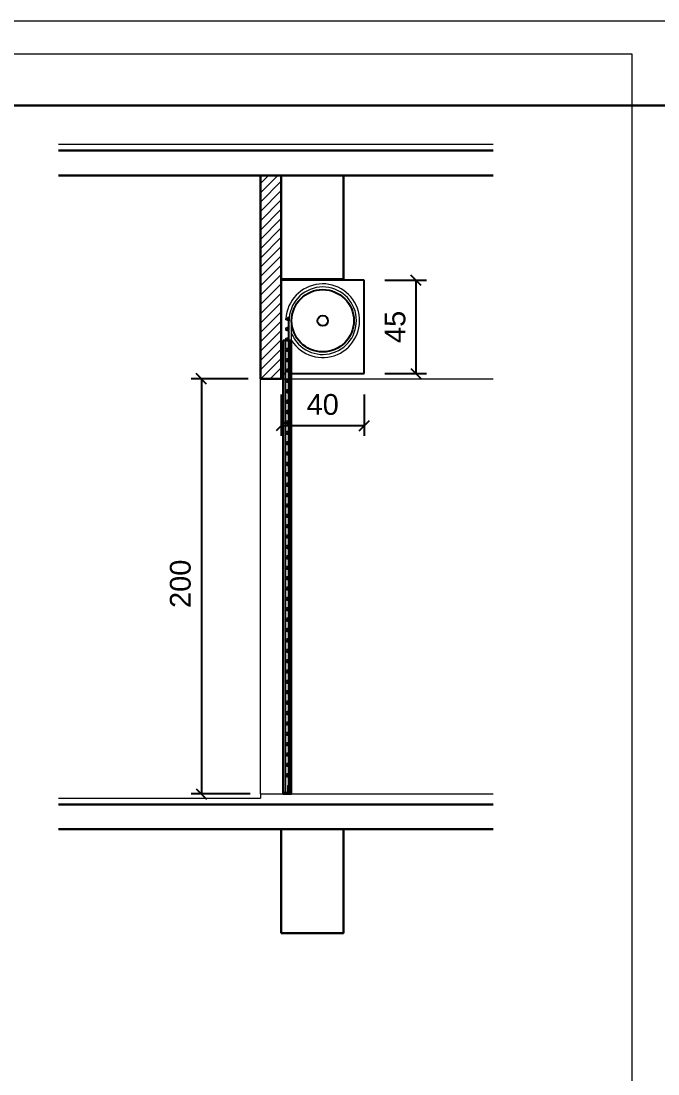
# Model space of a CAD drawing. Header units: millimetres. Extents: x -108 to 351, y -17 to 192.
# Drawn here: x 301.96 to 308.1, y 59.16 to 69.31 of the extents above; entities that cross this region are included whole.
import ezdxf
from ezdxf.enums import TextEntityAlignment as Align

# ---------------------------------------------------------------- set-up
doc = ezdxf.new("R2010")
doc.units = ezdxf.units.MM
doc.layers.get('defpoints').update_dxf_attribs({"color": 1})
for name, color, linetype, lineweight in [('ars', 11, 'Continuous', 0), ('BLK', 1, 'Continuous', 30), ('KOL', 1, 'Continuous', 30), ('KOP', 7, 'Continuous', 20), ('KOP GARIS', 1, 'Continuous', 30), ('lan', 7, 'Continuous', 15), ('u', 6, 'Continuous', 20)]:
    doc.layers.add(name, color=color, linetype=linetype, lineweight=lineweight)
doc.layers.add('Kusen', color=30, linetype='Continuous')
doc.styles.get("Standard").update_dxf_attribs({"font": 'arial.ttf'})
doc.dimstyles.new('SK-50', dxfattribs={"dimscale": 0, "dimtxt": 0.2, "dimasz": 0.1, "dimexe": 0.1, "dimexo": 0, "dimgap": 0.1, "dimtad": 1, "dimdec": 0, "dimlfac": 50, "dimzin": 0, "dimdsep": 46, "dimtxsty": 'Standard', "dimblk": 'OBLIQUE', "dimcen": 0.09, "dimclrd": 256, "dimclre": 256, "dimclrt": 256, "dimadec": 0, "dimazin": 0, "dimtfac": 1, "dimtdec": 0, "dimtofl": 0, "dimtmove": 0, "dimatfit": 3, "dimldrblk": 'OBLIQUE', "dimfxl": 0, "dimtolj": 1, "dimtzin": 0, "dimarcsym": 0})

# ---------------------------------------------------------------- blocks, each defined once
blk = doc.blocks.new('KOPA2-TPAK r')
at = {"layer": 'KOP'}
blk.add_lwpolyline([(0, 0), (59.4, 0), (59.4, 42.135), (0, 42.135)], close=True, dxfattribs=at)
at = {"layer": 'KOP GARIS'}
blk.add_lwpolyline([(0.815, 0.815), (58.585, 0.815), (58.585, 41.32), (0.815, 41.32)], close=True, dxfattribs=at)
at = {"layer": 'KOP'}
for p in [(51.864, 6.612), (51.864, 6.212), (51.864, 5.812)]:
    blk.add_attdef('JUDUL', p, '', height=0.25, dxfattribs=at)
for tag, p in [('SKALA', (51.816, 4.913)), ('SKALA', (51.816, 4.602)), ('SKALA', (51.816, 4.312)), ('AR-00', (57.749, 3.195))]:
    blk.add_attdef(tag, text='', height=0.172, dxfattribs=at).set_placement(p, align=Align.MIDDLE_CENTER)
blk = doc.blocks.new('_Oblique')
at = {"color": 0, "linetype": 'ByBlock', "lineweight": -2}
blk.add_line((-0.5, -0.5), (0.5, 0.5), dxfattribs=at)
blk = doc.blocks.new('*D363')
at = {"layer": 'defpoints', "color": 0, "transparency": 16777216}
for p in [(304.152, 65.858), (303.702, 61.858), (304.172, 61.858)]:
    blk.add_point(p, dxfattribs=at)
at = {"layer": 'u', "lineweight": -2, "transparency": 16777216}
for p, q in [((304.152, 65.858), (303.602, 65.858)), ((303.702, 65.858), (303.702, 61.858)), ((304.172, 61.858), (303.602, 61.858))]:
    blk.add_line(p, q, dxfattribs=at)
at = {"layer": 'u', "lineweight": -2, "transparency": 16777216, "xscale": 0.1, "yscale": 0.1, "zscale": 0.1}
for p, rotation in [((303.702, 65.858), 90), ((303.702, 61.858), 270)]:
    blk.add_blockref('_Oblique', p, dxfattribs=dict(at, rotation=rotation))
at = {"layer": 'u', "transparency": 16777216, "insert": (303.5, 63.883), "char_height": 0.2, "attachment_point": 5, "rotation": 90}
blk.add_mtext('\\A1;200', dxfattribs=at)
blk = doc.blocks.new('*D364')
at = {"layer": 'defpoints', "color": 0, "transparency": 16777216}
for p in [(305.472, 66.808), (305.772, 66.808), (305.472, 65.908)]:
    blk.add_point(p, dxfattribs=at)
at = {"layer": 'u', "lineweight": -2, "transparency": 16777216}
for p, q in [((305.472, 66.808), (305.872, 66.808)), ((305.772, 65.908), (305.772, 66.808)), ((305.472, 65.908), (305.872, 65.908))]:
    blk.add_line(p, q, dxfattribs=at)
at = {"layer": 'u', "lineweight": -2, "transparency": 16777216, "xscale": 0.1, "yscale": 0.1, "zscale": 0.1}
for p, rotation in [((305.772, 66.808), 90), ((305.772, 65.908), 270)]:
    blk.add_blockref('_Oblique', p, dxfattribs=dict(at, rotation=rotation))
at = {"layer": 'u', "transparency": 16777216, "insert": (305.57, 66.358), "char_height": 0.2, "attachment_point": 5, "rotation": 90}
blk.add_mtext('\\A1;45', dxfattribs=at)
blk = doc.blocks.new('*D365')
at = {"layer": 'defpoints', "color": 0, "transparency": 16777216}
for p in [(304.472, 65.708), (305.272, 65.708), (305.272, 65.408)]:
    blk.add_point(p, dxfattribs=at)
at = {"layer": 'u', "lineweight": -2, "transparency": 16777216}
for p, q in [((304.472, 65.708), (304.472, 65.308)), ((305.272, 65.708), (305.272, 65.308)), ((304.472, 65.408), (305.272, 65.408))]:
    blk.add_line(p, q, dxfattribs=at)
at = {"layer": 'u', "lineweight": -2, "transparency": 16777216, "xscale": 0.1, "yscale": 0.1, "zscale": 0.1, "rotation": 180}
blk.add_blockref('_Oblique', (304.472, 65.408), dxfattribs=at)
at = {"layer": 'u', "lineweight": -2, "transparency": 16777216, "xscale": 0.1, "yscale": 0.1, "zscale": 0.1}
blk.add_blockref('_Oblique', (305.272, 65.408), dxfattribs=at)
at = {"layer": 'u', "transparency": 16777216, "insert": (304.872, 65.61), "char_height": 0.2, "attachment_point": 5}
blk.add_mtext('\\A1;40', dxfattribs=at)

msp = doc.modelspace()

# ---------------------------------------------------------------- hatches: boundary and pattern name
at = {"layer": 'ars'}
h = msp.add_hatch(dxfattribs=at)
h.set_pattern_fill('ANSI31', color=256, scale=0.02, style=0)
h.set_pattern_definition([(45, (8.96947, 76.24), (-0.04490128, 0.04490128), [])])
h.paths.add_polyline_path([(304.47219, 67.81791), (304.47219, 65.85791), (304.27219, 65.85791), (304.27219, 67.81791)])

# ---------------------------------------------------------------- linework, layer by layer
msp.add_line((304.57219, 66.22811), (304.57219, 66.41791), dxfattribs=at)
for points in [[(304.52019, 66.33791, -0.41421356), (304.51719, 66.34091), (304.51719, 66.34791, -0.31851981), (304.5192, 66.35074), (304.53919, 66.35776, 0.31851981), (304.54119, 66.36059), (304.54119, 66.41524, 0.31851981), (304.53919, 66.41807), (304.5192, 66.42508, -0.31851981), (304.51719, 66.42791), (304.51719, 66.43491, -0.41421356), (304.52019, 66.43791), (304.52919, 66.43791)], [(304.54119, 66.34811, 0.41421356), (304.54719, 66.35411), (304.54719, 66.42172, 0.41421356), (304.54119, 66.42772)], [(304.52019, 66.23791, -0.41421356), (304.51719, 66.24091), (304.51719, 66.24791, -0.31851981), (304.5192, 66.25074), (304.53919, 66.25776, 0.31851981), (304.54119, 66.26059), (304.54119, 66.31524, 0.31851981), (304.53919, 66.31807), (304.5192, 66.32508, -0.31851981), (304.51719, 66.32791), (304.51719, 66.33491, -0.41421356), (304.52019, 66.33791), (304.52919, 66.33791)], [(304.54119, 66.24811, 0.41421356), (304.54719, 66.25411), (304.54719, 66.32172, 0.41421356), (304.54119, 66.32772)], [(304.52019, 66.13791, -0.41421356), (304.51719, 66.14091), (304.51719, 66.14791, -0.31851981), (304.5192, 66.15074), (304.53919, 66.15776, 0.31851981), (304.54119, 66.16059), (304.54119, 66.21524, 0.31851981), (304.53919, 66.21807), (304.5192, 66.22508, -0.31851981), (304.51719, 66.22791), (304.51719, 66.23491, -0.41421356), (304.52019, 66.23791), (304.52919, 66.23791)], [(304.54119, 66.14811, 0.41421356), (304.54719, 66.15411), (304.54719, 66.22172, 0.41421356), (304.54119, 66.22772)], [(304.52019, 66.03791, -0.41421356), (304.51719, 66.04091), (304.51719, 66.04791, -0.31851981), (304.5192, 66.05074), (304.53919, 66.05776, 0.31851981), (304.54119, 66.06059), (304.54119, 66.11524, 0.31851981), (304.53919, 66.11807), (304.5192, 66.12508, -0.31851981), (304.51719, 66.12791), (304.51719, 66.13491, -0.41421356), (304.52019, 66.13791), (304.52919, 66.13791)], [(304.54119, 66.04811, 0.41421356), (304.54719, 66.05411), (304.54719, 66.12172, 0.41421356), (304.54119, 66.12772)], [(304.52019, 65.93791, -0.41421356), (304.51719, 65.94091), (304.51719, 65.94791, -0.31851981), (304.5192, 65.95074), (304.53919, 65.95776, 0.31851981), (304.54119, 65.96059), (304.54119, 66.01524, 0.31851981), (304.53919, 66.01807), (304.5192, 66.02508, -0.31851981), (304.51719, 66.02791), (304.51719, 66.03491, -0.41421356), (304.52019, 66.03791), (304.52919, 66.03791)], [(304.54119, 65.94811, 0.41421356), (304.54719, 65.95411), (304.54719, 66.02172, 0.41421356), (304.54119, 66.02772)], [(304.52019, 65.83791, -0.41421356), (304.51719, 65.84091), (304.51719, 65.84791, -0.31851981), (304.5192, 65.85074), (304.53919, 65.85776, 0.31851981), (304.54119, 65.86059), (304.54119, 65.91524, 0.31851981), (304.53919, 65.91807), (304.5192, 65.92508, -0.31851981), (304.51719, 65.92791), (304.51719, 65.93491, -0.41421356), (304.52019, 65.93791), (304.52919, 65.93791)], [(304.54119, 65.84811, 0.41421356), (304.54719, 65.85411), (304.54719, 65.92172, 0.41421356), (304.54119, 65.92772)], [(304.52019, 65.73791, -0.41421356), (304.51719, 65.74091), (304.51719, 65.74791, -0.31851981), (304.5192, 65.75074), (304.53919, 65.75776, 0.31851981), (304.54119, 65.76059), (304.54119, 65.81524, 0.31851981), (304.53919, 65.81807), (304.5192, 65.82508, -0.31851981), (304.51719, 65.82791), (304.51719, 65.83491, -0.41421356), (304.52019, 65.83791), (304.52919, 65.83791)], [(304.54119, 65.74811, 0.41421356), (304.54719, 65.75411), (304.54719, 65.82172, 0.41421356), (304.54119, 65.82772)], [(304.52019, 65.63791, -0.41421356), (304.51719, 65.64091), (304.51719, 65.64791, -0.31851981), (304.5192, 65.65074), (304.53919, 65.65776, 0.31851981), (304.54119, 65.66059), (304.54119, 65.71524, 0.31851981), (304.53919, 65.71807), (304.5192, 65.72508, -0.31851981), (304.51719, 65.72791), (304.51719, 65.73491, -0.41421356), (304.52019, 65.73791), (304.52919, 65.73791)], [(304.52019, 65.53791, -0.41421356), (304.51719, 65.54091), (304.51719, 65.54791, -0.31851981), (304.5192, 65.55074), (304.53919, 65.55776, 0.31851981), (304.54119, 65.56059), (304.54119, 65.61524, 0.31851981), (304.53919, 65.61807), (304.5192, 65.62508, -0.31851981), (304.51719, 65.62791), (304.51719, 65.63491, -0.41421356), (304.52019, 65.63791), (304.52919, 65.63791)], [(304.54119, 65.64811, 0.41421356), (304.54719, 65.65411), (304.54719, 65.72172, 0.41421356), (304.54119, 65.72772)], [(304.52019, 65.43791, -0.41421356), (304.51719, 65.44091), (304.51719, 65.44791, -0.31851981), (304.5192, 65.45074), (304.53919, 65.45776, 0.31851981), (304.54119, 65.46059), (304.54119, 65.51524, 0.31851981), (304.53919, 65.51807), (304.5192, 65.52508, -0.31851981), (304.51719, 65.52791), (304.51719, 65.53491, -0.41421356), (304.52019, 65.53791), (304.52919, 65.53791)], [(304.54119, 65.54811, 0.41421356), (304.54719, 65.55411), (304.54719, 65.62172, 0.41421356), (304.54119, 65.62772)], [(304.52019, 65.33791, -0.41421356), (304.51719, 65.34091), (304.51719, 65.34791, -0.31851981), (304.5192, 65.35074), (304.53919, 65.35776, 0.31851981), (304.54119, 65.36059), (304.54119, 65.41524, 0.31851981), (304.53919, 65.41807), (304.5192, 65.42508, -0.31851981), (304.51719, 65.42791), (304.51719, 65.43491, -0.41421356), (304.52019, 65.43791), (304.52919, 65.43791)], [(304.54119, 65.44811, 0.41421356), (304.54719, 65.45411), (304.54719, 65.52172, 0.41421356), (304.54119, 65.52772)], [(304.52019, 65.23791, -0.41421356), (304.51719, 65.24091), (304.51719, 65.24791, -0.31851981), (304.5192, 65.25074), (304.53919, 65.25776, 0.31851981), (304.54119, 65.26059), (304.54119, 65.31524, 0.31851981), (304.53919, 65.31807), (304.5192, 65.32508, -0.31851981), (304.51719, 65.32791), (304.51719, 65.33491, -0.41421356), (304.52019, 65.33791), (304.52919, 65.33791)], [(304.54119, 65.34811, 0.41421356), (304.54719, 65.35411), (304.54719, 65.42172, 0.41421356), (304.54119, 65.42772)], [(304.52019, 65.13791, -0.41421356), (304.51719, 65.14091), (304.51719, 65.14791, -0.31851981), (304.5192, 65.15074), (304.53919, 65.15776, 0.31851981), (304.54119, 65.16059), (304.54119, 65.21524, 0.31851981), (304.53919, 65.21807), (304.5192, 65.22508, -0.31851981), (304.51719, 65.22791), (304.51719, 65.23491, -0.41421356), (304.52019, 65.23791), (304.52919, 65.23791)], [(304.54119, 65.24811, 0.41421356), (304.54719, 65.25411), (304.54719, 65.32172, 0.41421356), (304.54119, 65.32772)], [(304.52019, 65.03791, -0.41421356), (304.51719, 65.04091), (304.51719, 65.04791, -0.31851981), (304.5192, 65.05074), (304.53919, 65.05776, 0.31851981), (304.54119, 65.06059), (304.54119, 65.11524, 0.31851981), (304.53919, 65.11807), (304.5192, 65.12508, -0.31851981), (304.51719, 65.12791), (304.51719, 65.13491, -0.41421356), (304.52019, 65.13791), (304.52919, 65.13791)], [(304.54119, 65.14811, 0.41421356), (304.54719, 65.15411), (304.54719, 65.22172, 0.41421356), (304.54119, 65.22772)], [(304.52019, 64.93791, -0.41421356), (304.51719, 64.94091), (304.51719, 64.94791, -0.31851981), (304.5192, 64.95074), (304.53919, 64.95776, 0.31851981), (304.54119, 64.96059), (304.54119, 65.01524, 0.31851981), (304.53919, 65.01807), (304.5192, 65.02508, -0.31851981), (304.51719, 65.02791), (304.51719, 65.03491, -0.41421356), (304.52019, 65.03791), (304.52919, 65.03791)], [(304.54119, 65.04811, 0.41421356), (304.54719, 65.05411), (304.54719, 65.12172, 0.41421356), (304.54119, 65.12772)], [(304.52019, 64.83791, -0.41421356), (304.51719, 64.84091), (304.51719, 64.84791, -0.31851981), (304.5192, 64.85074), (304.53919, 64.85776, 0.31851981), (304.54119, 64.86059), (304.54119, 64.91524, 0.31851981), (304.53919, 64.91807), (304.5192, 64.92508, -0.31851981), (304.51719, 64.92791), (304.51719, 64.93491, -0.41421356), (304.52019, 64.93791), (304.52919, 64.93791)], [(304.54119, 64.94811, 0.41421356), (304.54719, 64.95411), (304.54719, 65.02172, 0.41421356), (304.54119, 65.02772)], [(304.54119, 64.84811, 0.41421356), (304.54719, 64.85411), (304.54719, 64.92172, 0.41421356), (304.54119, 64.92772)], [(304.52019, 64.73791, -0.41421356), (304.51719, 64.74091), (304.51719, 64.74791, -0.31851981), (304.5192, 64.75074), (304.53919, 64.75776, 0.31851981), (304.54119, 64.76059), (304.54119, 64.81524, 0.31851981), (304.53919, 64.81807), (304.5192, 64.82508, -0.31851981), (304.51719, 64.82791), (304.51719, 64.83491, -0.41421356), (304.52019, 64.83791), (304.52919, 64.83791)], [(304.54119, 64.74811, 0.41421356), (304.54719, 64.75411), (304.54719, 64.82172, 0.41421356), (304.54119, 64.82772)], [(304.52019, 64.63791, -0.41421356), (304.51719, 64.64091), (304.51719, 64.64791, -0.31851981), (304.5192, 64.65074), (304.53919, 64.65776, 0.31851981), (304.54119, 64.66059), (304.54119, 64.71524, 0.31851981), (304.53919, 64.71807), (304.5192, 64.72508, -0.31851981), (304.51719, 64.72791), (304.51719, 64.73491, -0.41421356), (304.52019, 64.73791), (304.52919, 64.73791)], [(304.54119, 64.64811, 0.41421356), (304.54719, 64.65411), (304.54719, 64.72172, 0.41421356), (304.54119, 64.72772)], [(304.52019, 64.53791, -0.41421356), (304.51719, 64.54091), (304.51719, 64.54791, -0.31851981), (304.5192, 64.55074), (304.53919, 64.55776, 0.31851981), (304.54119, 64.56059), (304.54119, 64.61524, 0.31851981), (304.53919, 64.61807), (304.5192, 64.62508, -0.31851981), (304.51719, 64.62791), (304.51719, 64.63491, -0.41421356), (304.52019, 64.63791), (304.52919, 64.63791)], [(304.54119, 64.54811, 0.41421356), (304.54719, 64.55411), (304.54719, 64.62172, 0.41421356), (304.54119, 64.62772)], [(304.52019, 64.43791, -0.41421356), (304.51719, 64.44091), (304.51719, 64.44791, -0.31851981), (304.5192, 64.45074), (304.53919, 64.45776, 0.31851981), (304.54119, 64.46059), (304.54119, 64.51524, 0.31851981), (304.53919, 64.51807), (304.5192, 64.52508, -0.31851981), (304.51719, 64.52791), (304.51719, 64.53491, -0.41421356), (304.52019, 64.53791), (304.52919, 64.53791)], [(304.54119, 64.44811, 0.41421356), (304.54719, 64.45411), (304.54719, 64.52172, 0.41421356), (304.54119, 64.52772)], [(304.52019, 64.33791, -0.41421356), (304.51719, 64.34091), (304.51719, 64.34791, -0.31851981), (304.5192, 64.35074), (304.53919, 64.35776, 0.31851981), (304.54119, 64.36059), (304.54119, 64.41524, 0.31851981), (304.53919, 64.41807), (304.5192, 64.42508, -0.31851981), (304.51719, 64.42791), (304.51719, 64.43491, -0.41421356), (304.52019, 64.43791), (304.52919, 64.43791)], [(304.54119, 64.34811, 0.41421356), (304.54719, 64.35411), (304.54719, 64.42172, 0.41421356), (304.54119, 64.42772)], [(304.52019, 64.23791, -0.41421356), (304.51719, 64.24091), (304.51719, 64.24791, -0.31851981), (304.5192, 64.25074), (304.53919, 64.25776, 0.31851981), (304.54119, 64.26059), (304.54119, 64.31524, 0.31851981), (304.53919, 64.31807), (304.5192, 64.32508, -0.31851981), (304.51719, 64.32791), (304.51719, 64.33491, -0.41421356), (304.52019, 64.33791), (304.52919, 64.33791)], [(304.54119, 64.24811, 0.41421356), (304.54719, 64.25411), (304.54719, 64.32172, 0.41421356), (304.54119, 64.32772)], [(304.52019, 64.13791, -0.41421356), (304.51719, 64.14091), (304.51719, 64.14791, -0.31851981), (304.5192, 64.15074), (304.53919, 64.15776, 0.31851981), (304.54119, 64.16059), (304.54119, 64.21524, 0.31851981), (304.53919, 64.21807), (304.5192, 64.22508, -0.31851981), (304.51719, 64.22791), (304.51719, 64.23491, -0.41421356), (304.52019, 64.23791), (304.52919, 64.23791)], [(304.54119, 64.14811, 0.41421356), (304.54719, 64.15411), (304.54719, 64.22172, 0.41421356), (304.54119, 64.22772)], [(304.52019, 64.03791, -0.41421356), (304.51719, 64.04091), (304.51719, 64.04791, -0.31851981), (304.5192, 64.05074), (304.53919, 64.05776, 0.31851981), (304.54119, 64.06059), (304.54119, 64.11524, 0.31851981), (304.53919, 64.11807), (304.5192, 64.12508, -0.31851981), (304.51719, 64.12791), (304.51719, 64.13491, -0.41421356), (304.52019, 64.13791), (304.52919, 64.13791)], [(304.54119, 64.04811, 0.41421356), (304.54719, 64.05411), (304.54719, 64.12172, 0.41421356), (304.54119, 64.12772)], [(304.52019, 63.93791, -0.41421356), (304.51719, 63.94091), (304.51719, 63.94791, -0.31851981), (304.5192, 63.95074), (304.53919, 63.95776, 0.31851981), (304.54119, 63.96059), (304.54119, 64.01524, 0.31851981), (304.53919, 64.01807), (304.5192, 64.02508, -0.31851981), (304.51719, 64.02791), (304.51719, 64.03491, -0.41421356), (304.52019, 64.03791), (304.52919, 64.03791)], [(304.54119, 63.94811, 0.41421356), (304.54719, 63.95411), (304.54719, 64.02172, 0.41421356), (304.54119, 64.02772)], [(304.52019, 63.83791, -0.41421356), (304.51719, 63.84091), (304.51719, 63.84791, -0.31851981), (304.5192, 63.85074), (304.53919, 63.85776, 0.31851981), (304.54119, 63.86059), (304.54119, 63.91524, 0.31851981), (304.53919, 63.91807), (304.5192, 63.92508, -0.31851981), (304.51719, 63.92791), (304.51719, 63.93491, -0.41421356), (304.52019, 63.93791), (304.52919, 63.93791)], [(304.54119, 63.84811, 0.41421356), (304.54719, 63.85411), (304.54719, 63.92172, 0.41421356), (304.54119, 63.92772)], [(304.52019, 63.73791, -0.41421356), (304.51719, 63.74091), (304.51719, 63.74791, -0.31851981), (304.5192, 63.75074), (304.53919, 63.75776, 0.31851981), (304.54119, 63.76059), (304.54119, 63.81524, 0.31851981), (304.53919, 63.81807), (304.5192, 63.82508, -0.31851981), (304.51719, 63.82791), (304.51719, 63.83491, -0.41421356), (304.52019, 63.83791), (304.52919, 63.83791)], [(304.54119, 63.74811, 0.41421356), (304.54719, 63.75411), (304.54719, 63.82172, 0.41421356), (304.54119, 63.82772)], [(304.52019, 63.63791, -0.41421356), (304.51719, 63.64091), (304.51719, 63.64791, -0.31851981), (304.5192, 63.65074), (304.53919, 63.65776, 0.31851981), (304.54119, 63.66059), (304.54119, 63.71524, 0.31851981), (304.53919, 63.71807), (304.5192, 63.72508, -0.31851981), (304.51719, 63.72791), (304.51719, 63.73491, -0.41421356), (304.52019, 63.73791), (304.52919, 63.73791)], [(304.54119, 63.64811, 0.41421356), (304.54719, 63.65411), (304.54719, 63.72172, 0.41421356), (304.54119, 63.72772)], [(304.52019, 63.53791, -0.41421356), (304.51719, 63.54091), (304.51719, 63.54791, -0.31851981), (304.5192, 63.55074), (304.53919, 63.55776, 0.31851981), (304.54119, 63.56059), (304.54119, 63.61524, 0.31851981), (304.53919, 63.61807), (304.5192, 63.62508, -0.31851981), (304.51719, 63.62791), (304.51719, 63.63491, -0.41421356), (304.52019, 63.63791), (304.52919, 63.63791)], [(304.54119, 63.54811, 0.41421356), (304.54719, 63.55411), (304.54719, 63.62172, 0.41421356), (304.54119, 63.62772)], [(304.52019, 63.43791, -0.41421356), (304.51719, 63.44091), (304.51719, 63.44791, -0.31851981), (304.5192, 63.45074), (304.53919, 63.45776, 0.31851981), (304.54119, 63.46059), (304.54119, 63.51524, 0.31851981), (304.53919, 63.51807), (304.5192, 63.52508, -0.31851981), (304.51719, 63.52791), (304.51719, 63.53491, -0.41421356), (304.52019, 63.53791), (304.52919, 63.53791)], [(304.54119, 63.44811, 0.41421356), (304.54719, 63.45411), (304.54719, 63.52172, 0.41421356), (304.54119, 63.52772)], [(304.52019, 63.33791, -0.41421356), (304.51719, 63.34091), (304.51719, 63.34791, -0.31851981), (304.5192, 63.35074), (304.53919, 63.35776, 0.31851981), (304.54119, 63.36059), (304.54119, 63.41524, 0.31851981), (304.53919, 63.41807), (304.5192, 63.42508, -0.31851981), (304.51719, 63.42791), (304.51719, 63.43491, -0.41421356), (304.52019, 63.43791), (304.52919, 63.43791)], [(304.54119, 63.34811, 0.41421356), (304.54719, 63.35411), (304.54719, 63.42172, 0.41421356), (304.54119, 63.42772)], [(304.52019, 63.23791, -0.41421356), (304.51719, 63.24091), (304.51719, 63.24791, -0.31851981), (304.5192, 63.25074), (304.53919, 63.25776, 0.31851981), (304.54119, 63.26059), (304.54119, 63.31524, 0.31851981), (304.53919, 63.31807), (304.5192, 63.32508, -0.31851981), (304.51719, 63.32791), (304.51719, 63.33491, -0.41421356), (304.52019, 63.33791), (304.52919, 63.33791)], [(304.54119, 63.24811, 0.41421356), (304.54719, 63.25411), (304.54719, 63.32172, 0.41421356), (304.54119, 63.32772)], [(304.52019, 63.13791, -0.41421356), (304.51719, 63.14091), (304.51719, 63.14791, -0.31851981), (304.5192, 63.15074), (304.53919, 63.15776, 0.31851981), (304.54119, 63.16059), (304.54119, 63.21524, 0.31851981), (304.53919, 63.21807), (304.5192, 63.22508, -0.31851981), (304.51719, 63.22791), (304.51719, 63.23491, -0.41421356), (304.52019, 63.23791), (304.52919, 63.23791)], [(304.54119, 63.14811, 0.41421356), (304.54719, 63.15411), (304.54719, 63.22172, 0.41421356), (304.54119, 63.22772)], [(304.52019, 63.03791, -0.41421356), (304.51719, 63.04091), (304.51719, 63.04791, -0.31851981), (304.5192, 63.05074), (304.53919, 63.05776, 0.31851981), (304.54119, 63.06059), (304.54119, 63.11524, 0.31851981), (304.53919, 63.11807), (304.5192, 63.12508, -0.31851981), (304.51719, 63.12791), (304.51719, 63.13491, -0.41421356), (304.52019, 63.13791), (304.52919, 63.13791)], [(304.54119, 63.04811, 0.41421356), (304.54719, 63.05411), (304.54719, 63.12172, 0.41421356), (304.54119, 63.12772)], [(304.52019, 62.93791, -0.41421356), (304.51719, 62.94091), (304.51719, 62.94791, -0.31851981), (304.5192, 62.95074), (304.53919, 62.95776, 0.31851981), (304.54119, 62.96059), (304.54119, 63.01524, 0.31851981), (304.53919, 63.01807), (304.5192, 63.02508, -0.31851981), (304.51719, 63.02791), (304.51719, 63.03491, -0.41421356), (304.52019, 63.03791), (304.52919, 63.03791)], [(304.54119, 62.94811, 0.41421356), (304.54719, 62.95411), (304.54719, 63.02172, 0.41421356), (304.54119, 63.02772)], [(304.52019, 62.83791, -0.41421356), (304.51719, 62.84091), (304.51719, 62.84791, -0.31851981), (304.5192, 62.85074), (304.53919, 62.85776, 0.31851981), (304.54119, 62.86059), (304.54119, 62.91524, 0.31851981), (304.53919, 62.91807), (304.5192, 62.92508, -0.31851981), (304.51719, 62.92791), (304.51719, 62.93491, -0.41421356), (304.52019, 62.93791), (304.52919, 62.93791)], [(304.54119, 62.84811, 0.41421356), (304.54719, 62.85411), (304.54719, 62.92172, 0.41421356), (304.54119, 62.92772)], [(304.52019, 62.73791, -0.41421356), (304.51719, 62.74091), (304.51719, 62.74791, -0.31851981), (304.5192, 62.75074), (304.53919, 62.75776, 0.31851981), (304.54119, 62.76059), (304.54119, 62.81524, 0.31851981), (304.53919, 62.81807), (304.5192, 62.82508, -0.31851981), (304.51719, 62.82791), (304.51719, 62.83491, -0.41421356), (304.52019, 62.83791), (304.52919, 62.83791)], [(304.54119, 62.74811, 0.41421356), (304.54719, 62.75411), (304.54719, 62.82172, 0.41421356), (304.54119, 62.82772)], [(304.52019, 62.63791, -0.41421356), (304.51719, 62.64091), (304.51719, 62.64791, -0.31851981), (304.5192, 62.65074), (304.53919, 62.65776, 0.31851981), (304.54119, 62.66059), (304.54119, 62.71524, 0.31851981), (304.53919, 62.71807), (304.5192, 62.72508, -0.31851981), (304.51719, 62.72791), (304.51719, 62.73491, -0.41421356), (304.52019, 62.73791), (304.52919, 62.73791)], [(304.54119, 62.64811, 0.41421356), (304.54719, 62.65411), (304.54719, 62.72172, 0.41421356), (304.54119, 62.72772)], [(304.52019, 62.53791, -0.41421356), (304.51719, 62.54091), (304.51719, 62.54791, -0.31851981), (304.5192, 62.55074), (304.53919, 62.55776, 0.31851981), (304.54119, 62.56059), (304.54119, 62.61524, 0.31851981), (304.53919, 62.61807), (304.5192, 62.62508, -0.31851981), (304.51719, 62.62791), (304.51719, 62.63491, -0.41421356), (304.52019, 62.63791), (304.52919, 62.63791)], [(304.54119, 62.54811, 0.41421356), (304.54719, 62.55411), (304.54719, 62.62172, 0.41421356), (304.54119, 62.62772)], [(304.52019, 62.43791, -0.41421356), (304.51719, 62.44091), (304.51719, 62.44791, -0.31851981), (304.5192, 62.45074), (304.53919, 62.45776, 0.31851981), (304.54119, 62.46059), (304.54119, 62.51524, 0.31851981), (304.53919, 62.51807), (304.5192, 62.52508, -0.31851981), (304.51719, 62.52791), (304.51719, 62.53491, -0.41421356), (304.52019, 62.53791), (304.52919, 62.53791)], [(304.54119, 62.44811, 0.41421356), (304.54719, 62.45411), (304.54719, 62.52172, 0.41421356), (304.54119, 62.52772)], [(304.52019, 62.33791, -0.41421356), (304.51719, 62.34091), (304.51719, 62.34791, -0.31851981), (304.5192, 62.35074), (304.53919, 62.35776, 0.31851981), (304.54119, 62.36059), (304.54119, 62.41524, 0.31851981), (304.53919, 62.41807), (304.5192, 62.42508, -0.31851981), (304.51719, 62.42791), (304.51719, 62.43491, -0.41421356), (304.52019, 62.43791), (304.52919, 62.43791)], [(304.54119, 62.34811, 0.41421356), (304.54719, 62.35411), (304.54719, 62.42172, 0.41421356), (304.54119, 62.42772)], [(304.52019, 62.23791, -0.41421356), (304.51719, 62.24091), (304.51719, 62.24791, -0.31851981), (304.5192, 62.25074), (304.53919, 62.25776, 0.31851981), (304.54119, 62.26059), (304.54119, 62.31524, 0.31851981), (304.53919, 62.31807), (304.5192, 62.32508, -0.31851981), (304.51719, 62.32791), (304.51719, 62.33491, -0.41421356), (304.52019, 62.33791), (304.52919, 62.33791)], [(304.54119, 62.24811, 0.41421356), (304.54719, 62.25411), (304.54719, 62.32172, 0.41421356), (304.54119, 62.32772)], [(304.52019, 62.13791, -0.41421356), (304.51719, 62.14091), (304.51719, 62.14791, -0.31851981), (304.5192, 62.15074), (304.53919, 62.15776, 0.31851981), (304.54119, 62.16059), (304.54119, 62.21524, 0.31851981), (304.53919, 62.21807), (304.5192, 62.22508, -0.31851981), (304.51719, 62.22791), (304.51719, 62.23491, -0.41421356), (304.52019, 62.23791), (304.52919, 62.23791)], [(304.54119, 62.14811, 0.41421356), (304.54719, 62.15411), (304.54719, 62.22172, 0.41421356), (304.54119, 62.22772)], [(304.52019, 62.03791, -0.41421356), (304.51719, 62.04091), (304.51719, 62.04791, -0.31851981), (304.5192, 62.05074), (304.53919, 62.05776, 0.31851981), (304.54119, 62.06059), (304.54119, 62.11524, 0.31851981), (304.53919, 62.11807), (304.5192, 62.12508, -0.31851981), (304.51719, 62.12791), (304.51719, 62.13491, -0.41421356), (304.52019, 62.13791), (304.52919, 62.13791)], [(304.54119, 62.04811, 0.41421356), (304.54719, 62.05411), (304.54719, 62.12172, 0.41421356), (304.54119, 62.12772)], [(304.54119, 62.02772, -0.41421356), (304.54719, 62.02172), (304.54719, 61.86791), (304.54119, 61.86791), (304.54119, 62.01524, 0.31851981), (304.53919, 62.01807), (304.5192, 62.02508, -0.31851981), (304.51719, 62.02791), (304.51719, 62.03491, -0.41421356), (304.52019, 62.03791), (304.52919, 62.03791)]]:
    msp.add_lwpolyline(points, format="xyb", dxfattribs=at)
for points in [[(304.54119, 66.42772, 0.41421356), (304.54719, 66.43372), (304.54719, 66.44211, 0.41421356), (304.54119, 66.44811), (304.53563, 66.44811, 0.1577898), (304.53416, 66.44764, 0.51098783), (304.53416, 66.42819, 0.1577898), (304.53563, 66.42772)], [(304.54119, 66.32772, 0.41421356), (304.54719, 66.33372), (304.54719, 66.34211, 0.41421356), (304.54119, 66.34811), (304.53563, 66.34811, 0.1577898), (304.53416, 66.34764, 0.51098783), (304.53416, 66.32819, 0.1577898), (304.53563, 66.32772)], [(304.54119, 66.22772, 0.41421356), (304.54719, 66.23372), (304.54719, 66.24211, 0.41421356), (304.54119, 66.24811), (304.53563, 66.24811, 0.1577898), (304.53416, 66.24764, 0.51098783), (304.53416, 66.22819, 0.1577898), (304.53563, 66.22772)], [(304.54119, 66.12772, 0.41421356), (304.54719, 66.13372), (304.54719, 66.14211, 0.41421356), (304.54119, 66.14811), (304.53563, 66.14811, 0.1577898), (304.53416, 66.14764, 0.51098783), (304.53416, 66.12819, 0.1577898), (304.53563, 66.12772)], [(304.54119, 66.02772, 0.41421356), (304.54719, 66.03372), (304.54719, 66.04211, 0.41421356), (304.54119, 66.04811), (304.53563, 66.04811, 0.1577898), (304.53416, 66.04764, 0.51098783), (304.53416, 66.02819, 0.1577898), (304.53563, 66.02772)], [(304.54119, 65.92772, 0.41421356), (304.54719, 65.93372), (304.54719, 65.94211, 0.41421356), (304.54119, 65.94811), (304.53563, 65.94811, 0.1577898), (304.53416, 65.94764, 0.51098783), (304.53416, 65.92819, 0.1577898), (304.53563, 65.92772)], [(304.54119, 65.82772, 0.41421356), (304.54719, 65.83372), (304.54719, 65.84211, 0.41421356), (304.54119, 65.84811), (304.53563, 65.84811, 0.1577898), (304.53416, 65.84764, 0.51098783), (304.53416, 65.82819, 0.1577898), (304.53563, 65.82772)], [(304.54119, 65.72772, 0.41421356), (304.54719, 65.73372), (304.54719, 65.74211, 0.41421356), (304.54119, 65.74811), (304.53563, 65.74811, 0.1577898), (304.53416, 65.74764, 0.51098783), (304.53416, 65.72819, 0.1577898), (304.53563, 65.72772)], [(304.54119, 65.62772, 0.41421356), (304.54719, 65.63372), (304.54719, 65.64211, 0.41421356), (304.54119, 65.64811), (304.53563, 65.64811, 0.1577898), (304.53416, 65.64764, 0.51098783), (304.53416, 65.62819, 0.1577898), (304.53563, 65.62772)], [(304.54119, 65.52772, 0.41421356), (304.54719, 65.53372), (304.54719, 65.54211, 0.41421356), (304.54119, 65.54811), (304.53563, 65.54811, 0.1577898), (304.53416, 65.54764, 0.51098783), (304.53416, 65.52819, 0.1577898), (304.53563, 65.52772)], [(304.54119, 65.42772, 0.41421356), (304.54719, 65.43372), (304.54719, 65.44211, 0.41421356), (304.54119, 65.44811), (304.53563, 65.44811, 0.1577898), (304.53416, 65.44764, 0.51098783), (304.53416, 65.42819, 0.1577898), (304.53563, 65.42772)], [(304.54119, 65.32772, 0.41421356), (304.54719, 65.33372), (304.54719, 65.34211, 0.41421356), (304.54119, 65.34811), (304.53563, 65.34811, 0.1577898), (304.53416, 65.34764, 0.51098783), (304.53416, 65.32819, 0.1577898), (304.53563, 65.32772)], [(304.54119, 65.22772, 0.41421356), (304.54719, 65.23372), (304.54719, 65.24211, 0.41421356), (304.54119, 65.24811), (304.53563, 65.24811, 0.1577898), (304.53416, 65.24764, 0.51098783), (304.53416, 65.22819, 0.1577898), (304.53563, 65.22772)], [(304.54119, 65.12772, 0.41421356), (304.54719, 65.13372), (304.54719, 65.14211, 0.41421356), (304.54119, 65.14811), (304.53563, 65.14811, 0.1577898), (304.53416, 65.14764, 0.51098783), (304.53416, 65.12819, 0.1577898), (304.53563, 65.12772)], [(304.54119, 65.02772, 0.41421356), (304.54719, 65.03372), (304.54719, 65.04211, 0.41421356), (304.54119, 65.04811), (304.53563, 65.04811, 0.1577898), (304.53416, 65.04764, 0.51098783), (304.53416, 65.02819, 0.1577898), (304.53563, 65.02772)], [(304.54119, 64.92772, 0.41421356), (304.54719, 64.93372), (304.54719, 64.94211, 0.41421356), (304.54119, 64.94811), (304.53563, 64.94811, 0.1577898), (304.53416, 64.94764, 0.51098783), (304.53416, 64.92819, 0.1577898), (304.53563, 64.92772)], [(304.54119, 64.82772, 0.41421356), (304.54719, 64.83372), (304.54719, 64.84211, 0.41421356), (304.54119, 64.84811), (304.53563, 64.84811, 0.1577898), (304.53416, 64.84764, 0.51098783), (304.53416, 64.82819, 0.1577898), (304.53563, 64.82772)], [(304.54119, 64.72772, 0.41421356), (304.54719, 64.73372), (304.54719, 64.74211, 0.41421356), (304.54119, 64.74811), (304.53563, 64.74811, 0.1577898), (304.53416, 64.74764, 0.51098783), (304.53416, 64.72819, 0.1577898), (304.53563, 64.72772)], [(304.54119, 64.62772, 0.41421356), (304.54719, 64.63372), (304.54719, 64.64211, 0.41421356), (304.54119, 64.64811), (304.53563, 64.64811, 0.1577898), (304.53416, 64.64764, 0.51098783), (304.53416, 64.62819, 0.1577898), (304.53563, 64.62772)], [(304.54119, 64.52772, 0.41421356), (304.54719, 64.53372), (304.54719, 64.54211, 0.41421356), (304.54119, 64.54811), (304.53563, 64.54811, 0.1577898), (304.53416, 64.54764, 0.51098783), (304.53416, 64.52819, 0.1577898), (304.53563, 64.52772)], [(304.54119, 64.42772, 0.41421356), (304.54719, 64.43372), (304.54719, 64.44211, 0.41421356), (304.54119, 64.44811), (304.53563, 64.44811, 0.1577898), (304.53416, 64.44764, 0.51098783), (304.53416, 64.42819, 0.1577898), (304.53563, 64.42772)], [(304.54119, 64.32772, 0.41421356), (304.54719, 64.33372), (304.54719, 64.34211, 0.41421356), (304.54119, 64.34811), (304.53563, 64.34811, 0.1577898), (304.53416, 64.34764, 0.51098783), (304.53416, 64.32819, 0.1577898), (304.53563, 64.32772)], [(304.54119, 64.22772, 0.41421356), (304.54719, 64.23372), (304.54719, 64.24211, 0.41421356), (304.54119, 64.24811), (304.53563, 64.24811, 0.1577898), (304.53416, 64.24764, 0.51098783), (304.53416, 64.22819, 0.1577898), (304.53563, 64.22772)], [(304.54119, 64.12772, 0.41421356), (304.54719, 64.13372), (304.54719, 64.14211, 0.41421356), (304.54119, 64.14811), (304.53563, 64.14811, 0.1577898), (304.53416, 64.14764, 0.51098783), (304.53416, 64.12819, 0.1577898), (304.53563, 64.12772)], [(304.54119, 64.02772, 0.41421356), (304.54719, 64.03372), (304.54719, 64.04211, 0.41421356), (304.54119, 64.04811), (304.53563, 64.04811, 0.1577898), (304.53416, 64.04764, 0.51098783), (304.53416, 64.02819, 0.1577898), (304.53563, 64.02772)], [(304.54119, 63.92772, 0.41421356), (304.54719, 63.93372), (304.54719, 63.94211, 0.41421356), (304.54119, 63.94811), (304.53563, 63.94811, 0.1577898), (304.53416, 63.94764, 0.51098783), (304.53416, 63.92819, 0.1577898), (304.53563, 63.92772)], [(304.54119, 63.82772, 0.41421356), (304.54719, 63.83372), (304.54719, 63.84211, 0.41421356), (304.54119, 63.84811), (304.53563, 63.84811, 0.1577898), (304.53416, 63.84764, 0.51098783), (304.53416, 63.82819, 0.1577898), (304.53563, 63.82772)], [(304.54119, 63.72772, 0.41421356), (304.54719, 63.73372), (304.54719, 63.74211, 0.41421356), (304.54119, 63.74811), (304.53563, 63.74811, 0.1577898), (304.53416, 63.74764, 0.51098783), (304.53416, 63.72819, 0.1577898), (304.53563, 63.72772)], [(304.54119, 63.62772, 0.41421356), (304.54719, 63.63372), (304.54719, 63.64211, 0.41421356), (304.54119, 63.64811), (304.53563, 63.64811, 0.1577898), (304.53416, 63.64764, 0.51098783), (304.53416, 63.62819, 0.1577898), (304.53563, 63.62772)], [(304.54119, 63.52772, 0.41421356), (304.54719, 63.53372), (304.54719, 63.54211, 0.41421356), (304.54119, 63.54811), (304.53563, 63.54811, 0.1577898), (304.53416, 63.54764, 0.51098783), (304.53416, 63.52819, 0.1577898), (304.53563, 63.52772)], [(304.54119, 63.42772, 0.41421356), (304.54719, 63.43372), (304.54719, 63.44211, 0.41421356), (304.54119, 63.44811), (304.53563, 63.44811, 0.1577898), (304.53416, 63.44764, 0.51098783), (304.53416, 63.42819, 0.1577898), (304.53563, 63.42772)], [(304.54119, 63.32772, 0.41421356), (304.54719, 63.33372), (304.54719, 63.34211, 0.41421356), (304.54119, 63.34811), (304.53563, 63.34811, 0.1577898), (304.53416, 63.34764, 0.51098783), (304.53416, 63.32819, 0.1577898), (304.53563, 63.32772)], [(304.54119, 63.22772, 0.41421356), (304.54719, 63.23372), (304.54719, 63.24211, 0.41421356), (304.54119, 63.24811), (304.53563, 63.24811, 0.1577898), (304.53416, 63.24764, 0.51098783), (304.53416, 63.22819, 0.1577898), (304.53563, 63.22772)], [(304.54119, 63.12772, 0.41421356), (304.54719, 63.13372), (304.54719, 63.14211, 0.41421356), (304.54119, 63.14811), (304.53563, 63.14811, 0.1577898), (304.53416, 63.14764, 0.51098783), (304.53416, 63.12819, 0.1577898), (304.53563, 63.12772)], [(304.54119, 63.02772, 0.41421356), (304.54719, 63.03372), (304.54719, 63.04211, 0.41421356), (304.54119, 63.04811), (304.53563, 63.04811, 0.1577898), (304.53416, 63.04764, 0.51098783), (304.53416, 63.02819, 0.1577898), (304.53563, 63.02772)], [(304.54119, 62.92772, 0.41421356), (304.54719, 62.93372), (304.54719, 62.94211, 0.41421356), (304.54119, 62.94811), (304.53563, 62.94811, 0.1577898), (304.53416, 62.94764, 0.51098783), (304.53416, 62.92819, 0.1577898), (304.53563, 62.92772)], [(304.54119, 62.82772, 0.41421356), (304.54719, 62.83372), (304.54719, 62.84211, 0.41421356), (304.54119, 62.84811), (304.53563, 62.84811, 0.1577898), (304.53416, 62.84764, 0.51098783), (304.53416, 62.82819, 0.1577898), (304.53563, 62.82772)], [(304.54119, 62.72772, 0.41421356), (304.54719, 62.73372), (304.54719, 62.74211, 0.41421356), (304.54119, 62.74811), (304.53563, 62.74811, 0.1577898), (304.53416, 62.74764, 0.51098783), (304.53416, 62.72819, 0.1577898), (304.53563, 62.72772)], [(304.54119, 62.62772, 0.41421356), (304.54719, 62.63372), (304.54719, 62.64211, 0.41421356), (304.54119, 62.64811), (304.53563, 62.64811, 0.1577898), (304.53416, 62.64764, 0.51098783), (304.53416, 62.62819, 0.1577898), (304.53563, 62.62772)], [(304.54119, 62.52772, 0.41421356), (304.54719, 62.53372), (304.54719, 62.54211, 0.41421356), (304.54119, 62.54811), (304.53563, 62.54811, 0.1577898), (304.53416, 62.54764, 0.51098783), (304.53416, 62.52819, 0.1577898), (304.53563, 62.52772)], [(304.54119, 62.42772, 0.41421356), (304.54719, 62.43372), (304.54719, 62.44211, 0.41421356), (304.54119, 62.44811), (304.53563, 62.44811, 0.1577898), (304.53416, 62.44764, 0.51098783), (304.53416, 62.42819, 0.1577898), (304.53563, 62.42772)], [(304.54119, 62.32772, 0.41421356), (304.54719, 62.33372), (304.54719, 62.34211, 0.41421356), (304.54119, 62.34811), (304.53563, 62.34811, 0.1577898), (304.53416, 62.34764, 0.51098783), (304.53416, 62.32819, 0.1577898), (304.53563, 62.32772)], [(304.54119, 62.22772, 0.41421356), (304.54719, 62.23372), (304.54719, 62.24211, 0.41421356), (304.54119, 62.24811), (304.53563, 62.24811, 0.1577898), (304.53416, 62.24764, 0.51098783), (304.53416, 62.22819, 0.1577898), (304.53563, 62.22772)], [(304.54119, 62.12772, 0.41421356), (304.54719, 62.13372), (304.54719, 62.14211, 0.41421356), (304.54119, 62.14811), (304.53563, 62.14811, 0.1577898), (304.53416, 62.14764, 0.51098783), (304.53416, 62.12819, 0.1577898), (304.53563, 62.12772)], [(304.54119, 62.02772, 0.41421356), (304.54719, 62.03372), (304.54719, 62.04211, 0.41421356), (304.54119, 62.04811), (304.53563, 62.04811, 0.1577898), (304.53416, 62.04764, 0.51098783), (304.53416, 62.02819, 0.1577898), (304.53563, 62.02772)]]:
    msp.add_lwpolyline(points, format="xyb", close=True, dxfattribs=at)
for centre in [(304.53909, 66.43791), (304.53909, 66.33791), (304.53909, 66.23791), (304.53909, 66.13791), (304.53909, 66.03791), (304.53909, 65.93791), (304.53909, 65.83791), (304.53909, 65.73791), (304.53909, 65.63791), (304.53909, 65.53791), (304.53909, 65.43791), (304.53909, 65.33791), (304.53909, 65.23791), (304.53909, 65.13791), (304.53909, 65.03791), (304.53909, 64.93791), (304.53909, 64.83791), (304.53909, 64.73791), (304.53909, 64.63791), (304.53909, 64.53791), (304.53909, 64.43791), (304.53909, 64.33791), (304.53909, 64.23791), (304.53909, 64.13791), (304.53909, 64.03791), (304.53909, 63.93791), (304.53909, 63.83791), (304.53909, 63.73791), (304.53909, 63.63791), (304.53909, 63.53791), (304.53909, 63.43791), (304.53909, 63.33791), (304.53909, 63.23791), (304.53909, 63.13791), (304.53909, 63.03791), (304.53909, 62.93791), (304.53909, 62.83791), (304.53909, 62.73791), (304.53909, 62.63791), (304.53909, 62.53791), (304.53909, 62.43791), (304.53909, 62.33791), (304.53909, 62.23791), (304.53909, 62.13791), (304.53909, 62.03791)]:
    msp.add_circle(centre, 0.004, dxfattribs=at)
for radius, start, end in [(0.355, 212.320518, 176.989712), (0.325, 202.619865, 180)]:
    msp.add_arc((304.87219, 66.41791), radius, start, end, dxfattribs=at)
at = {"layer": 'BLK', "ltscale": 2}
for p, q in [((302.32454, 68.05791), (306.51635, 68.05791)), ((302.32454, 67.81791), (306.51635, 67.81791)), ((304.47219, 67.15791), (304.47219, 67.81791)), ((302.32454, 61.75791), (306.51635, 61.75791)), ((302.32454, 61.51791), (306.51635, 61.51791))]:
    msp.add_line(p, q, dxfattribs=at)
for points in [[(304.47219, 66.81791), (305.07219, 66.81791), (305.07219, 67.81791), (304.47219, 67.81791)], [(304.47219, 60.51791), (305.07219, 60.51791), (305.07219, 61.51791), (304.47219, 61.51791)]]:
    msp.add_lwpolyline(points, close=True, dxfattribs=at)
at = {"layer": 'KOL'}
for p, q in [((304.27219, 65.85791), (304.27219, 67.81791)), ((304.47219, 66.81791), (304.47219, 65.85791)), ((304.47219, 65.85791), (304.27219, 65.85791))]:
    msp.add_line(p, q, dxfattribs=at)
at = {"layer": 'Kusen'}
for p, q in [((305.27219, 66.80791), (304.47219, 66.80791)), ((305.27219, 65.90791), (305.27219, 66.80791)), ((304.49219, 61.85791), (304.49219, 66.22811)), ((304.51219, 66.22811), (304.49219, 66.22811)), ((304.51219, 61.86791), (304.51219, 66.22811)), ((304.55219, 61.93491), (304.55219, 66.22811)), ((304.57219, 66.22811), (304.55219, 66.22811)), ((304.57219, 61.86291), (304.57219, 66.22811)), ((304.47219, 65.90791), (304.51219, 65.90791)), ((304.55219, 65.90791), (305.27219, 65.90791))]:
    msp.add_line(p, q, dxfattribs=at)
msp.add_lwpolyline([(304.53919, 61.93791, 0.41421356), (304.53619, 61.93491), (304.53619, 61.87291, -0.41421356), (304.53119, 61.86791), (304.49719, 61.86791, 0.41421356), (304.49219, 61.86291), (304.49219, 61.85791), (304.57219, 61.85791), (304.57219, 61.86291, 0.41421356), (304.56719, 61.86791), (304.55719, 61.86791, -0.41421356), (304.55219, 61.87291), (304.55219, 61.93491, 0.41421356), (304.54919, 61.93791), (304.54719, 61.93791), (304.54719, 61.86791), (304.54119, 61.86791), (304.54119, 61.93791)], format="xyb", close=True, dxfattribs=at)
for radius in [0.3, 0.05]:
    msp.add_circle((304.87219, 66.41791), radius, dxfattribs=at)
at = {"layer": 'lan'}
for p, q in [((307.85435, 68.98506), (293.35435, 68.98506)), ((307.85435, 48.98506), (307.85435, 68.98506)), ((302.32454, 68.11791), (306.51635, 68.11791)), ((304.27219, 65.85791), (306.51635, 65.85791)), ((304.27219, 61.85791), (304.27219, 65.85791)), ((302.32454, 61.81791), (304.27219, 61.81791)), ((304.27219, 61.85791), (306.51635, 61.85791)), ((304.27219, 61.85791), (304.27219, 61.81791))]:
    msp.add_line(p, q, dxfattribs=at)

# ---------------------------------------------------------------- block references
at = {"layer": 'KOP'}
msp.add_blockref('KOPA2-TPAK r', (292.03958, 27.17029), dxfattribs=at)

# ---------------------------------------------------------------- dimensions: what is measured, and where the dimension line sits
at = {"layer": 'u'}
for base, p1, p2, angle, picture, middle in [((305.77219, 66.80791), (305.47219, 65.90791), (305.47219, 66.80791), 90, '*D364', (305.77219, 66.35791)), ((303.70219, 61.85791), (304.15219, 65.85791), (304.17219, 61.85791), 270, '*D363', (303.70219, 63.88291))]:
    dim = msp.add_linear_dim(base=base, p1=p1, p2=p2, angle=angle, dimstyle='SK-50', override={"dimscale": 1, "dimtxt": 0.2}, dxfattribs=at)
    dim.commit()
    dim.dimension.update_dxf_attribs({"geometry": picture, "text_midpoint": middle, "dimtype": 160})
dim = msp.add_linear_dim(base=(305.27219, 65.40791), p1=(304.47219, 65.70791), p2=(305.27219, 65.70791), dimstyle='SK-50', override={"dimscale": 1, "dimtxt": 0.2}, dxfattribs=at)
dim.commit()
dim.dimension.update_dxf_attribs({"geometry": '*D365', "text_midpoint": (304.87219, 65.40791), "dimtype": 160})

doc.saveas('drawing.dxf')
